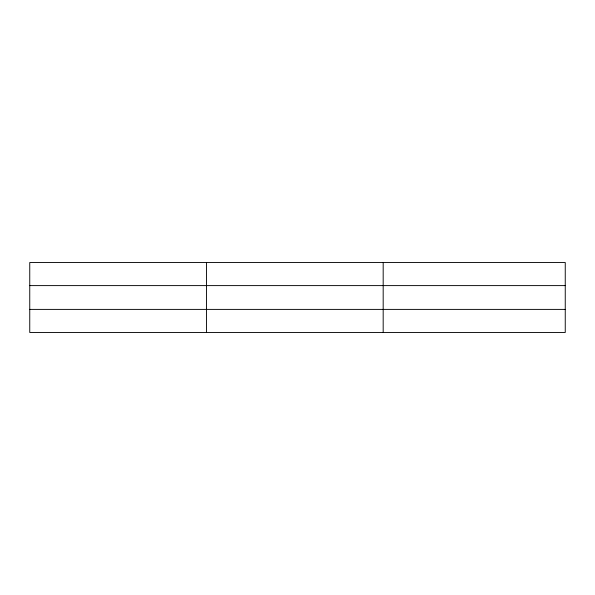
<?xml version="1.0" encoding="UTF-8"?>
<svg xmlns="http://www.w3.org/2000/svg" width="595" height="595" viewBox="0 0 595 595"><rect width="100%" height="100%" fill="white"/><g stroke="black" fill="none" stroke-linecap="round" stroke-linejoin="round"><path stroke-width="0.89" d="M206.465 262.521L206.465 332.479M383.18 262.521L383.18 332.479M565.25 309.393L565.25 332.479L29.75 332.479L29.75 262.521L565.25 262.521L565.25 309.393L29.75 309.393M29.75 285.607L565.25 285.607"/></g></svg>
